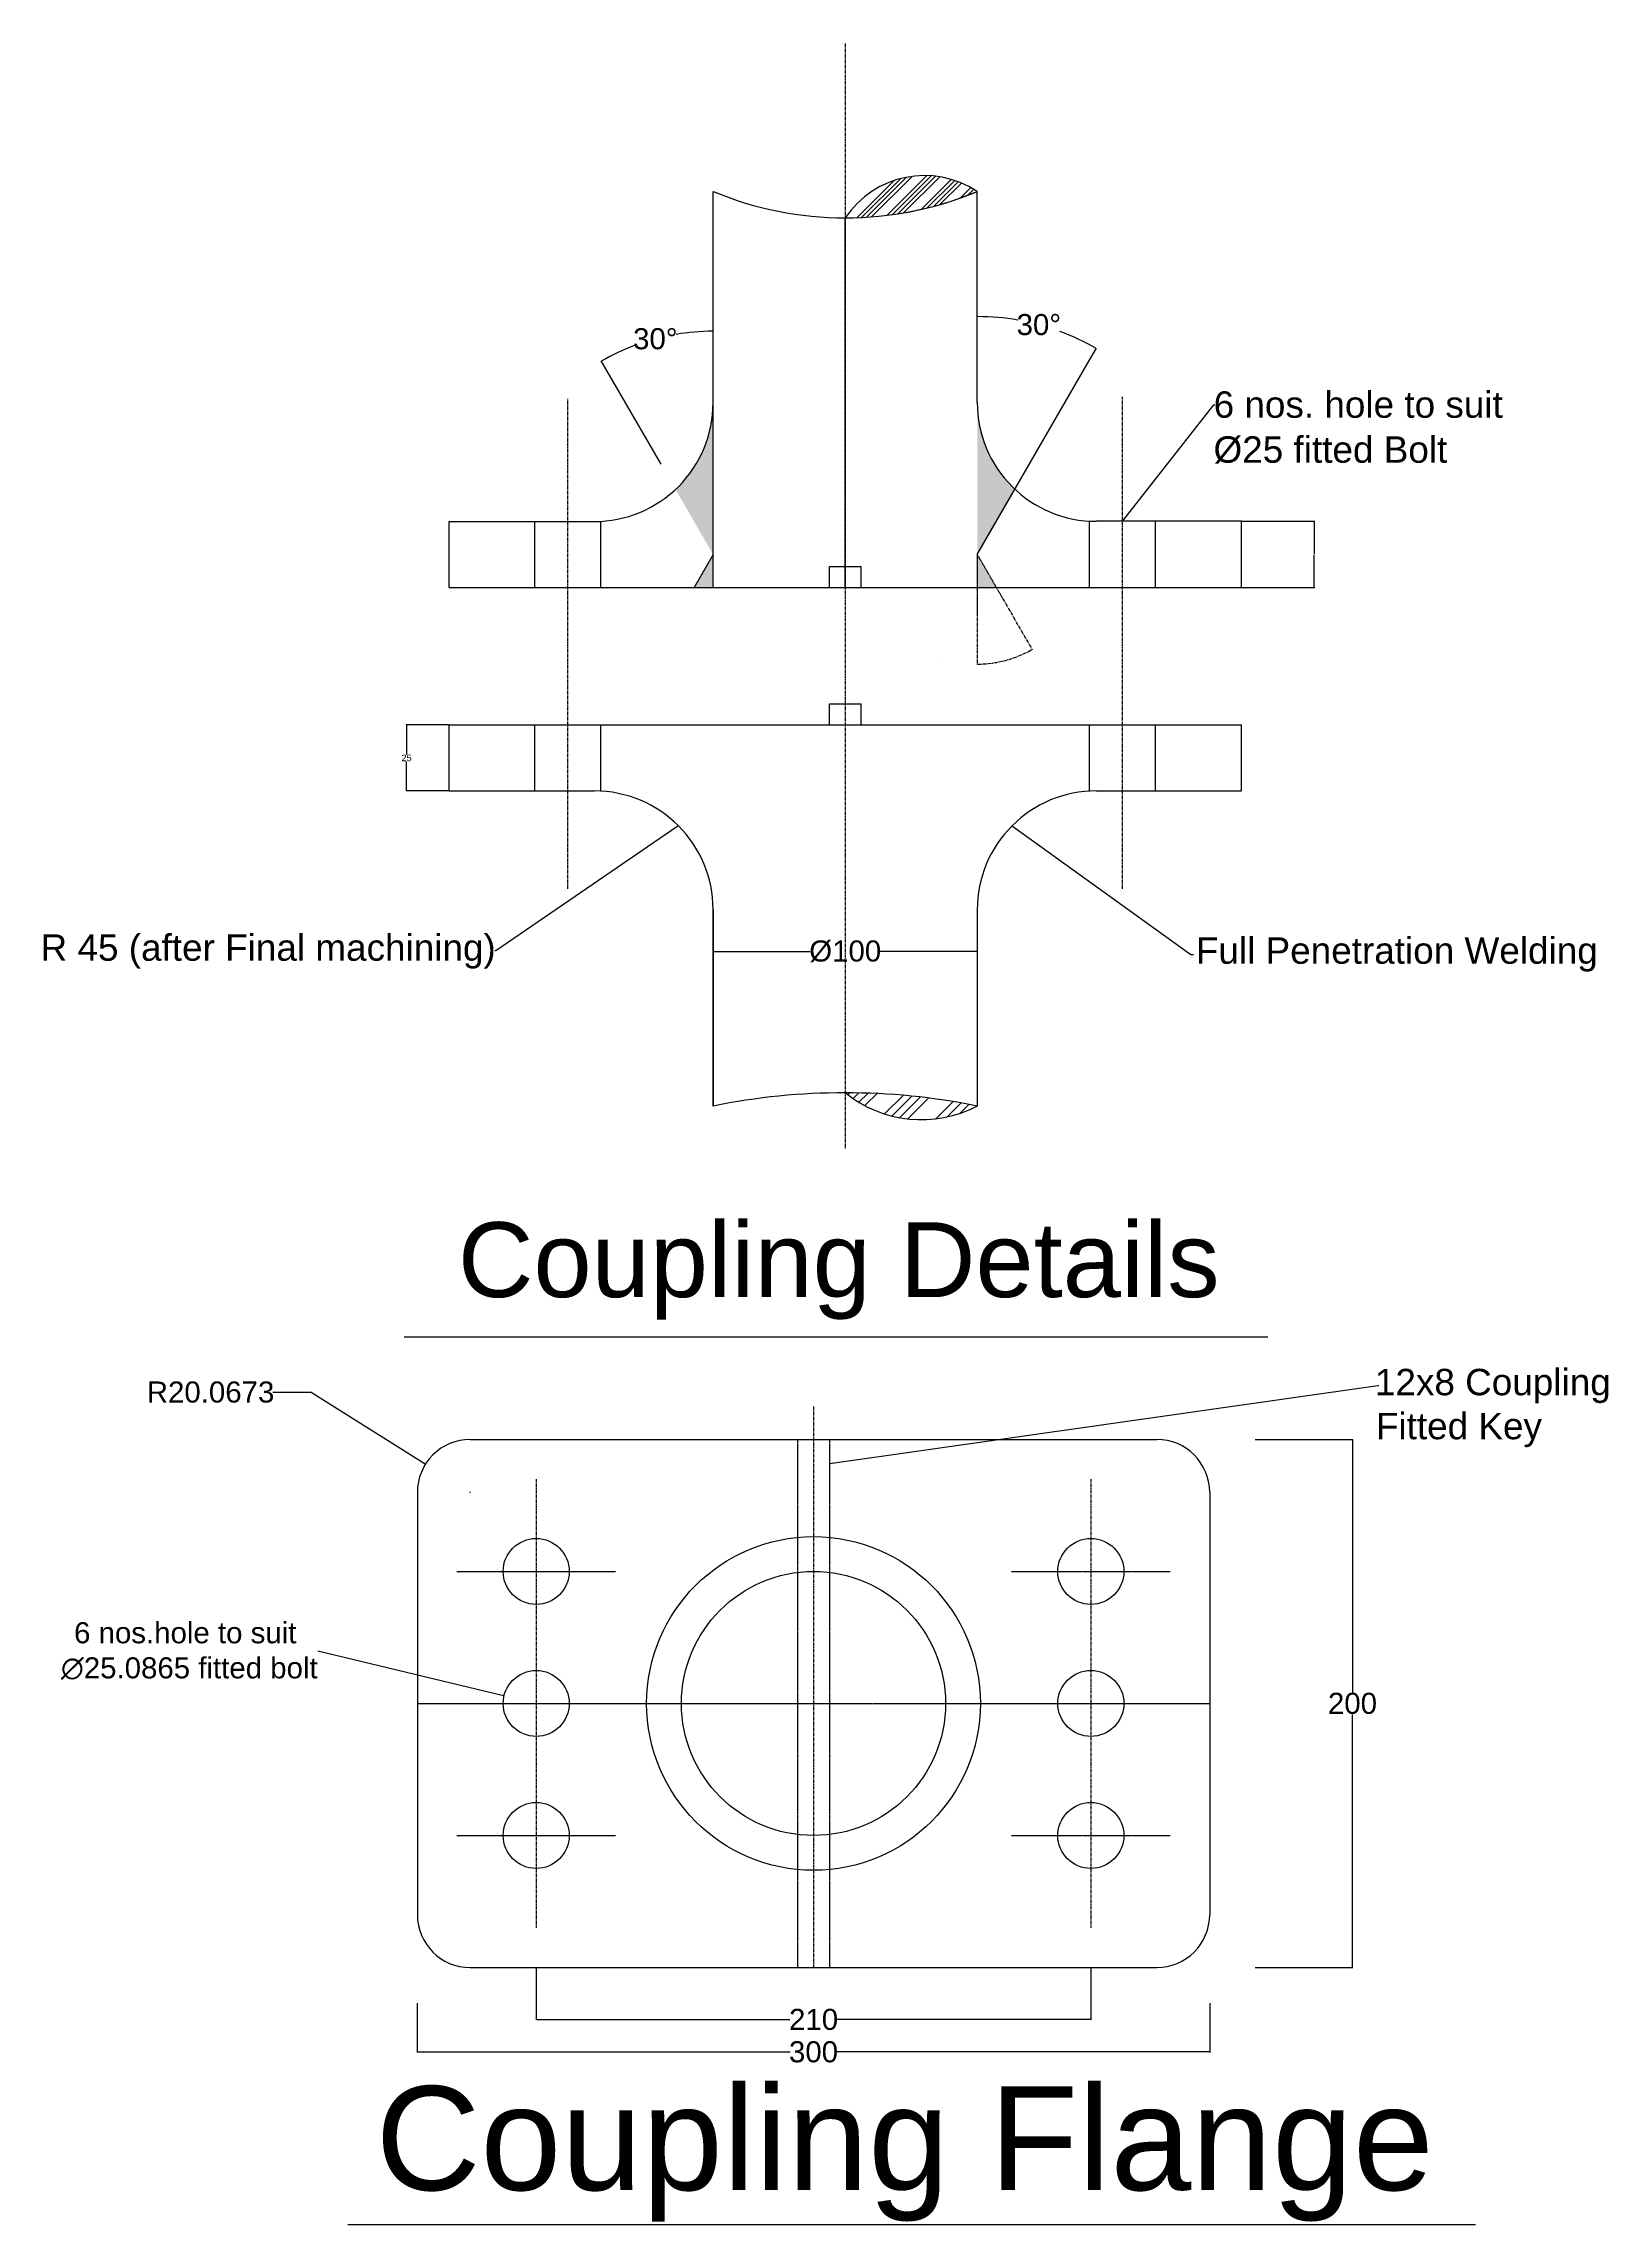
# Model space of a CAD drawing. Header units: millimetres. Extents: x 27 to 622, y 86 to 914.
import ezdxf

# ---------------------------------------------------------------- set-up
doc = ezdxf.new("R2010")
doc.units = ezdxf.units.MM
doc.header["$MEASUREMENT"] = 0
for name, pattern in [('CENTER', [2, 1.25, -0.25, 0.25, -0.25]), ('CENTER2', [1.125, 0.75, -0.125, 0.125, -0.125]), ('HIDDEN2', [0.1875, 0.125, -0.0625])]:
    doc.linetypes.add(name, pattern=pattern)
doc.styles.get("Standard").update_dxf_attribs({"font": 'arial.ttf'})
doc.dimstyles.get("Standard").update_dxf_attribs({"dimtxt": 0.18, "dimasz": 0.18, "dimexe": 0.18, "dimexo": 0.0625, "dimgap": 0.09, "dimtad": 0, "dimtih": 1, "dimtoh": 1, "dimdec": 4, "dimzin": 0, "dimdsep": 46, "dimtxsty": 'Standard', "dimcen": 0.09, "dimadec": 0, "dimazin": 0, "dimtfac": 1, "dimtdec": 4, "dimtofl": 0, "dimtmove": 0, "dimatfit": 3, "dimfxl": 1, "dimtolj": 1, "dimtzin": 0, "dimarcsym": 0})

# ---------------------------------------------------------------- blocks, each defined once
blk = doc.blocks.new('*D1')
at = {"color": 0, "linetype": 'CENTER', "lineweight": -2, "transparency": 16777216}
for p, q in [((381.87, 698.16), (381.87, 678.42)), ((391.58, 703.44), (402.79, 684.02))]:
    blk.add_line(p, q, dxfattribs=at)
blk.add_arc((381.87, 720.25), 41.65, 270.24761, 299.76231, dxfattribs=at)
at = {"color": 0, "linetype": 'CENTER', "transparency": 16777216}
for points in [[(402.53, 684.12), (402.56, 684.07), (402.7, 684.18)], [(382.05, 678.57), (382.05, 678.63), (381.87, 678.6)]]:
    blk.add_solid(points, dxfattribs=at)
at = {"layer": 'Defpoints', "color": 0, "linetype": 'CENTER', "transparency": 16777216}
for p in [(381.87, 720.25), (381.87, 720.25), (381.87, 698.22), (391.55, 703.5), (396.12, 681.11)]:
    blk.add_point(p, dxfattribs=at)
at = {"color": 0, "linetype": 'CENTER', "transparency": 16777216, "insert": (366.92, 681.37), "char_height": 0.18, "attachment_point": 5}
blk.add_mtext('\\A1;30°', dxfattribs=at)
blk = doc.blocks.new('*D2')
at = {"color": 0, "linetype": 'Continuous', "lineweight": -2, "transparency": 16777216}
blk.add_line((423.81, 792.86), (427.17, 798.67), dxfattribs=at)
for start, end in [(80.14747, 89.88589), (60.10419, 69.71486)]:
    blk.add_arc((381.87, 720.25), 90.38, start, end, dxfattribs=at)
at = {"color": 0, "linetype": 'Continuous', "transparency": 16777216}
for points in [[(382.05, 810.6), (382.05, 810.66), (381.87, 810.63)], [(426.93, 798.63), (426.9, 798.58), (427.08, 798.51)]]:
    blk.add_solid(points, dxfattribs=at)
at = {"layer": 'Defpoints', "color": 0, "linetype": 'Continuous', "transparency": 16777216}
for p in [(381.87, 888.73), (412.79, 805.17), (423.78, 792.81), (381.87, 720.25), (381.87, 720.25)]:
    blk.add_point(p, dxfattribs=at)
at = {"color": 0, "linetype": 'Continuous', "transparency": 16777216, "insert": (405.27, 807.55), "char_height": 0.18, "attachment_point": 5}
blk.add_mtext('\\A1;{\\H44.44444x;30°}', dxfattribs=at)
blk = doc.blocks.new('*D3')
at = {"layer": 'Defpoints', "color": 0, "linetype": 'Continuous', "transparency": 16777216}
for p in [(265.13, 813.18), (281.52, 777.93), (281.52, 720.25), (281.52, 720.25), (281.52, 720.25)]:
    blk.add_point(p, dxfattribs=at)
blk = doc.blocks.new('*D4')
at = {"color": 0, "lineweight": -2, "transparency": 16777216}
for p, q in [((487.46, 384.05), (524.62, 384.05)), ((524.44, 383.87), (524.44, 287.91)), ((524.44, 183.61), (524.44, 279.57)), ((487.46, 183.43), (524.62, 183.43))]:
    blk.add_line(p, q, dxfattribs=at)
at = {"color": 0, "transparency": 16777216}
for points in [[(524.41, 383.87), (524.47, 383.87), (524.44, 384.05)], [(524.41, 183.61), (524.47, 183.61), (524.44, 183.43)]]:
    blk.add_solid(points, dxfattribs=at)
at = {"layer": 'Defpoints', "color": 0, "transparency": 16777216}
for p in [(487.4, 384.05), (487.4, 183.43), (524.44, 183.43)]:
    blk.add_point(p, dxfattribs=at)
at = {"color": 0, "transparency": 16777216, "insert": (524.44, 283.74), "char_height": 0.18, "width": 16.2674, "attachment_point": 5}
blk.add_mtext('\\A1;{\\H44.44444x;200}', dxfattribs=at)
blk = doc.blocks.new('*D5')
at = {"color": 0, "lineweight": -2, "transparency": 16777216}
for p, q in [((169.13, 169.84), (169.13, 151.18)), ((470.18, 169.84), (470.18, 151.18)), ((169.31, 151.36), (310.74, 151.36)), ((470, 151.36), (328.57, 151.36))]:
    blk.add_line(p, q, dxfattribs=at)
at = {"color": 0, "transparency": 16777216}
for points in [[(169.31, 151.39), (169.31, 151.33), (169.13, 151.36)], [(470, 151.39), (470, 151.33), (470.18, 151.36)]]:
    blk.add_solid(points, dxfattribs=at)
at = {"layer": 'Defpoints', "color": 0, "transparency": 16777216}
for p in [(169.13, 169.9), (470.18, 169.9), (470.18, 151.36)]:
    blk.add_point(p, dxfattribs=at)
at = {"color": 0, "transparency": 16777216, "insert": (319.66, 151.36), "char_height": 0.18, "attachment_point": 5}
blk.add_mtext('\\A1;{\\H44.44444x;300}', dxfattribs=at)
blk = doc.blocks.new('*D6')
at = {"color": 0, "lineweight": -2, "transparency": 16777216}
for p, q in [((214.32, 183.37), (214.32, 163.49)), ((425.05, 183.37), (425.05, 163.49)), ((214.5, 163.67), (310.7, 163.67)), ((424.87, 163.67), (328.67, 163.67))]:
    blk.add_line(p, q, dxfattribs=at)
at = {"color": 0, "transparency": 16777216}
for points in [[(214.5, 163.7), (214.5, 163.64), (214.32, 163.67)], [(424.87, 163.7), (424.87, 163.64), (425.05, 163.67)]]:
    blk.add_solid(points, dxfattribs=at)
at = {"layer": 'Defpoints', "color": 0, "transparency": 16777216}
for p in [(214.32, 183.43), (425.05, 183.43), (425.05, 163.67)]:
    blk.add_point(p, dxfattribs=at)
at = {"color": 0, "transparency": 16777216, "insert": (319.69, 163.67), "char_height": 0.18, "width": 16.2674, "attachment_point": 5}
blk.add_mtext('\\A1;{\\H44.44444x;210}', dxfattribs=at)
blk = doc.blocks.new('*D7')
at = {"color": 0, "lineweight": -2, "transparency": 16777216}
for p, q in [((114.21, 402.01), (128.77, 402.01)), ((128.77, 402.01), (172.07, 374.77)), ((189.11, 363.99), (189.29, 363.99)), ((189.2, 363.9), (189.2, 364.08))]:
    blk.add_line(p, q, dxfattribs=at)
at = {"color": 0, "transparency": 16777216}
blk.add_solid([(172.08, 374.79), (172.05, 374.74), (172.22, 374.67)], dxfattribs=at)
at = {"layer": 'Defpoints', "color": 0, "transparency": 16777216}
for p in [(172.22, 374.67), (189.2, 363.99)]:
    blk.add_point(p, dxfattribs=at)
at = {"color": 0, "transparency": 16777216, "insert": (90.57, 402.01), "char_height": 0.18, "attachment_point": 5}
blk.add_mtext('\\A1;{\\H44.44444x;R20.0673}', dxfattribs=at)
blk = doc.blocks.new('*D8')
at = {"color": 0, "lineweight": -2, "transparency": 16777216}
for p, q in [((131.32, 303.68), (201.92, 286.71)), ((214.2, 283.74), (214.38, 283.74)), ((214.29, 283.65), (214.29, 283.83))]:
    blk.add_line(p, q, dxfattribs=at)
at = {"color": 0, "transparency": 16777216}
blk.add_solid([(201.93, 286.74), (201.91, 286.68), (202.09, 286.67)], dxfattribs=at)
at = {"layer": 'Defpoints', "color": 0, "transparency": 16777216}
for p in [(202.09, 286.67), (226.49, 280.81)]:
    blk.add_point(p, dxfattribs=at)
at = {"color": 0, "transparency": 16777216, "insert": (80.95, 303.68), "char_height": 0.18, "attachment_point": 5}
blk.add_mtext('\\A1;{\\H44.44444x;6 nos.hole to suit\\P ∅25.0865 fitted bolt}', dxfattribs=at)
blk = doc.blocks.new('*D9')
at = {"color": 0, "lineweight": -2, "transparency": 16777216}
for p, q in [((281.52, 786.52), (281.52, 805.24)), ((261.73, 754.51), (239, 793.84))]:
    blk.add_line(p, q, dxfattribs=at)
for start, end in [(90.1216, 99.52391), (110.64426, 119.90128)]:
    blk.add_arc((281.52, 720.25), 84.81, start, end, dxfattribs=at)
at = {"color": 0, "transparency": 16777216}
for points in [[(281.34, 805.09), (281.34, 805.03), (281.52, 805.06)], [(239.26, 793.75), (239.23, 793.8), (239.09, 793.68)]]:
    blk.add_solid(points, dxfattribs=at)
at = {"layer": 'Defpoints', "color": 0, "transparency": 16777216}
for p in [(266.78, 803.77), (281.52, 786.46), (261.76, 754.45), (281.52, 720.25), (281.52, 720.25)]:
    blk.add_point(p, dxfattribs=at)
at = {"color": 0, "transparency": 16777216, "insert": (259.56, 802.17), "char_height": 0.18, "attachment_point": 5}
blk.add_mtext('\\A1;{\\H44.44444x;30°}', dxfattribs=at)
blk = doc.blocks.new('*D10')
at = {"color": 0, "lineweight": -2, "transparency": 16777216}
for p, q in [((281.52, 585.22), (281.52, 569.29)), ((381.87, 585.22), (381.87, 569.29)), ((281.7, 569.47), (318.43, 569.47)), ((381.69, 569.47), (344.96, 569.47))]:
    blk.add_line(p, q, dxfattribs=at)
at = {"color": 0, "transparency": 16777216}
for points in [[(281.7, 569.5), (281.7, 569.44), (281.52, 569.47)], [(381.69, 569.5), (381.69, 569.44), (381.87, 569.47)]]:
    blk.add_solid(points, dxfattribs=at)
at = {"layer": 'Defpoints', "color": 0, "transparency": 16777216}
for p in [(281.52, 585.28), (381.87, 585.28), (381.87, 569.47)]:
    blk.add_point(p, dxfattribs=at)
at = {"color": 0, "transparency": 16777216, "insert": (331.7, 569.47), "char_height": 0.18, "attachment_point": 5}
blk.add_mtext('\\A1;{\\H44.44444x;%%C100}', dxfattribs=at)
blk = doc.blocks.new('*D11')
at = {"color": 0, "lineweight": -2, "transparency": 16777216}
for p, q in [((181.11, 655.5), (164.85, 655.5)), ((165.03, 655.32), (165.03, 644.33)), ((165.03, 630.6), (165.03, 641.59)), ((181.11, 630.42), (164.85, 630.42))]:
    blk.add_line(p, q, dxfattribs=at)
at = {"color": 0, "transparency": 16777216}
for points in [[(165, 655.32), (165.06, 655.32), (165.03, 655.5)], [(165, 630.6), (165.06, 630.6), (165.03, 630.42)]]:
    blk.add_solid(points, dxfattribs=at)
at = {"layer": 'Defpoints', "color": 0, "transparency": 16777216}
for p in [(181.18, 655.5), (165.03, 630.42), (181.18, 630.42)]:
    blk.add_point(p, dxfattribs=at)
at = {"color": 0, "transparency": 16777216, "insert": (165.03, 642.96), "char_height": 0.18, "attachment_point": 5}
blk.add_mtext('\\A1;{\\H13.88889x;25}', dxfattribs=at)
blk = doc.blocks.new('*D12')
at = {"color": 0, "lineweight": -2, "transparency": 16777216}
for p, q in [((482.28, 732.86), (510.07, 732.86)), ((509.89, 732.68), (509.89, 720.47)), ((509.89, 707.89), (509.89, 720.1)), ((482.28, 707.71), (510.07, 707.71))]:
    blk.add_line(p, q, dxfattribs=at)
at = {"color": 0, "transparency": 16777216}
for points in [[(509.86, 732.68), (509.92, 732.68), (509.89, 732.86)], [(509.86, 707.89), (509.92, 707.89), (509.89, 707.71)]]:
    blk.add_solid(points, dxfattribs=at)
at = {"layer": 'Defpoints', "color": 0, "transparency": 16777216}
for p in [(482.22, 732.86), (482.22, 707.71), (509.89, 707.71)]:
    blk.add_point(p, dxfattribs=at)
at = {"color": 0, "transparency": 16777216, "insert": (509.89, 720.28), "char_height": 0.18, "attachment_point": 5}
blk.add_mtext('\\A1;25.1467', dxfattribs=at)

msp = doc.modelspace()

# ---------------------------------------------------------------- hatches: boundary and pattern name
at = {"linetype": 'Continuous'}
h = msp.add_hatch(dxfattribs=at)
h.set_pattern_fill('ANSI34', color=256, scale=12.041773)
h.set_pattern_definition([(44.98855, (-9596.0295, -2451.667), (-5.32176, 5.319633), []), (44.98855, (-9594.2556, -2451.667), (-5.32176, 5.319633), []), (44.98855, (-9592.482, -2451.667), (-5.32176, 5.319633), []), (44.98855, (-9590.708, -2451.667), (-5.32176, 5.319633), [])])
edge = h.paths.add_edge_path()
edge.add_ellipse((331.69769, 978.54144), major_axis=(130.45248, 0), ratio=0.9996004, start_angle=270, end_angle=292.61986495)
edge.add_ellipse((361.83282, 827.92601), major_axis=(36.2919, 0), ratio=0.9996004, start_angle=56.48472691, end_angle=146.13513803)
h = msp.add_hatch(color=256, dxfattribs=at)
h.dxf.hatch_style = 1
edge = h.paths.add_edge_path()
edge.add_line((281.52366, 720.24842), (281.52366, 777.9255))
edge.add_ellipse((236.36703, 777.9255), major_axis=(45.15663, 0), ratio=0.9996004, start_angle=313.1285448, end_angle=360, ccw=False)
edge.add_line((267.2378, 744.98238), (281.52366, 720.24842))
h.paths.add_polyline_path([(281.52366, 707.70993), (281.52366, 720.24842), (274.28166, 707.70993)])
edge = h.paths.add_edge_path()
edge.add_line((381.87173, 720.24842), (396.18373, 745.02764))
edge.add_ellipse((427.02836, 777.99522), major_axis=(-45.15663, 0), ratio=0.9996004, start_angle=360, end_angle=406.91688232, ccw=False)
edge.add_line((381.87173, 777.99522), (381.87173, 720.24842))
h.paths.add_polyline_path([(381.87173, 707.70993), (389.11373, 707.70993), (381.87173, 720.24842)])
h = msp.add_hatch(dxfattribs=at)
h.set_pattern_fill('ANSI34', color=256, scale=24.083545)
h.set_pattern_definition([(44.98855, (-9596.03, -2451.667), (-10.64352, 10.639266), []), (44.98855, (-9592.482, -2451.667), (-10.64352, 10.639266), []), (44.98855, (-9588.934, -2451.667), (-10.64352, 10.639266), []), (44.98855, (-9585.386, -2451.667), (-10.64352, 10.639266), [])])
edge = h.paths.add_edge_path()
edge.add_ellipse((331.69769, 262.46416), major_axis=(253.37887, 0), ratio=0.9996004, start_angle=78.57881372, end_angle=89.97975145)
edge.add_ellipse((360.65854, 551.44113), major_axis=(45.92403, 0), ratio=0.9996004, start_angle=231.04755077, end_angle=297.5110144)

# ---------------------------------------------------------------- linework, layer by layer
at = {"linetype": 'CENTER'}
for p, q in [((331.69769, 914.34282), (331.69769, 494.39533)), ((226.36189, 593.24349), (226.36189, 779.37897)), ((437.06316, 593.24349), (437.06316, 780.10681)), ((319.65593, 396.61472), (319.65593, 183.43177)), ((214.32013, 369.00151), (214.32013, 198.47797)), ((425.0214, 369.00151), (425.0214, 198.47797))]:
    msp.add_line(p, q, dxfattribs=at)
at = {"linetype": 'Continuous'}
for p, q in [((281.52366, 777.9255), (281.52366, 858.17188)), ((281.52366, 707.70993), (281.52366, 858.17188)), ((381.87173, 777.99522), (381.87173, 858.17188)), ((381.87173, 720.24842), (423.77959, 792.80596)), ((281.52366, 720.24842), (281.52366, 777.9255)), ((181.1756, 707.70993), (181.1756, 732.78692)), ((181.1756, 732.78692), (236.36703, 732.78692)), ((213.78872, 707.70993), (213.78872, 732.78692)), ((238.87573, 707.70993), (238.87573, 732.85663)), ((424.51966, 707.70993), (424.51966, 732.92634)), ((482.21979, 732.85663), (427.02836, 732.85663)), ((449.60667, 707.70993), (449.60667, 732.85663)), ((482.21979, 707.70993), (482.21979, 732.85663)), ((281.52366, 720.24842), (274.28166, 707.70993)), ((325.67681, 707.70993), (325.67681, 715.73456)), ((325.67681, 715.73456), (337.71858, 715.73456)), ((337.71858, 707.70993), (337.71858, 715.73456)), ((181.1756, 707.70993), (482.21979, 707.70993)), ((325.67681, 663.52395), (337.71858, 663.52395)), ((325.67681, 655.49932), (325.67681, 663.52395)), ((337.71858, 655.49932), (337.71858, 663.52395)), ((181.1756, 630.42232), (181.1756, 655.49932)), ((181.1756, 655.49932), (482.21979, 655.49932)), ((213.78872, 630.42232), (213.78872, 655.49932)), ((238.87573, 630.35261), (238.87573, 655.49932)), ((424.51966, 630.35261), (424.51966, 655.49932)), ((449.60667, 630.42232), (449.60667, 655.49932)), ((482.21979, 630.42232), (482.21979, 655.49932)), ((181.1756, 630.42232), (236.36703, 630.42232)), ((427.02836, 630.42232), (482.21979, 630.42232)), ((281.52366, 585.28374), (281.52366, 510.72637)), ((281.52366, 510.72637), (281.52366, 585.28374)), ((381.87173, 585.28374), (381.87173, 510.72637)), ((189.20344, 384.04771), (450.10841, 384.04771)), ((169.13383, 363.98611), (169.13383, 203.49337)), ((470.17803, 363.98611), (470.17803, 203.49337)), ((189.20344, 183.43177), (450.10841, 183.43177))]:
    msp.add_line(p, q, dxfattribs=at)
at = {"linetype": 'CENTER2'}
for p, q in [((331.69769, 707.70993), (331.69769, 848.14108)), ((184.18604, 333.89372), (244.45421, 333.89372)), ((394.91698, 333.89372), (455.18515, 333.89372)), ((169.13383, 283.73974), (470.17803, 283.73974)), ((184.18604, 283.73974), (244.45421, 283.73974)), ((394.91698, 283.73974), (455.18515, 283.73974)), ((184.18604, 233.58576), (244.45421, 233.58576)), ((394.91698, 233.58576), (455.18515, 233.58576))]:
    msp.add_line(p, q, dxfattribs=at)
at = {"linetype": 'ByBlock', "lineweight": -2}
for p, q in [((437.17465, 732.99869), (471.75184, 777.05553)), ((471.75184, 777.05553), (472.11309, 777.05553)), ((268.14864, 617.09941), (198.90296, 569.62395)), ((395.24441, 617.09608), (463.06799, 568.31224)), ((198.90296, 569.62395), (198.54171, 569.62395)), ((463.06799, 568.31224), (464.07147, 568.31224)), ((325.85564, 374.93533), (534.02379, 404.54812)), ((534.02379, 404.54812), (534.38505, 404.54812))]:
    msp.add_line(p, q, dxfattribs=at)
at = {"linetype": 'HIDDEN2'}
for p, q in [((381.87173, 720.24842), (391.54734, 703.49646)), ((381.87173, 720.24842), (381.87173, 698.22454)), ((313.63504, 384.04771), (313.63504, 183.43177)), ((325.67681, 384.04771), (325.67681, 183.43177))]:
    msp.add_line(p, q, dxfattribs=at)
for p, q in [((164.14794, 423.05742), (492.28161, 423.05742)), ((142.73419, 85.84048), (571.23191, 85.84048))]:
    msp.add_line(p, q)
at = {"linetype": 'Continuous'}
for centre, major_axis, start_param, end_param in [((361.83282, 827.92601), (36.2919, 0), 0.985844462, 2.550539312), ((331.69769, 978.54144), (-130.45248, 0), 1.176005207, 1.965587446), ((331.69769, 978.54144), (130.45248, 0), -1.416336728, -1.176005207), ((236.36703, 777.9255), (45.15663, 0), 4.71238898, 6.283185307), ((427.02836, 777.99522), (-45.15663, 0), 0, 1.570796327), ((236.36703, 585.28374), (-45.15663, 0), 3.141592654, 4.71238898), ((427.02836, 585.28374), (45.15663, 0), 1.570796327, 3.141592654), ((331.69769, 262.46416), (253.37887, 0), 1.371459022, 1.770133632), ((360.65854, 551.44113), (45.92403, 0), 4.030030634, 5.192546762), ((189.20344, 363.98611), (20.06961, 0), 1.570796327, 3.141592654), ((450.10841, 363.98611), (-20.06961, 0), 3.141592654, 4.71238898), ((319.65593, 283.73974), (-63.4001, 0), 3.141592654, 9.424777961), ((319.65593, 283.73974), (-50.17403, 0), 3.141592654, 9.424777961), ((425.0214, 233.58576), (-12.54351, 0), 3.141592654, 9.424777961), ((189.20344, 203.49337), (20.06961, 0), 3.141592654, 4.71238898), ((450.10841, 203.49337), (-20.06961, 0), 1.570796327, 3.141592654)]:
    msp.add_ellipse(centre, major_axis=major_axis, ratio=0.9996004, start_param=start_param, end_param=end_param, dxfattribs=at)
for centre in [(214.29046, 333.89372), (425.0214, 333.89372), (214.29046, 283.73974), (425.0214, 283.73974), (214.29046, 233.58576)]:
    msp.add_ellipse(centre, major_axis=(12.54351, 0), ratio=0.9996004, dxfattribs=at)
for points in [[(437.19834, 732.98011), (437.06316, 732.85663), (437.15097, 733.01726)], [(325.85988, 374.90554), (325.67681, 374.9099), (325.85139, 374.96513)]]:
    msp.add_solid(points)
at = {"linetype": 'HIDDEN2'}
for points in [[(268.13161, 617.12423), (268.29759, 617.20154), (268.16566, 617.0746)], [(395.22683, 617.07166), (395.0978, 617.20154), (395.262, 617.12051)]]:
    msp.add_solid(points, dxfattribs=at)

# ---------------------------------------------------------------- texts
at = {"width": 1.0004}
for s, height, p in [('6 nos. hole to suit', 10.0307966, (471.67633, 772.20092)), ('Ø25 fitted Bolt', 10.0307966, (471.63526, 755.11344)), ('R 45 (after Final machining)', 10.0307966, (25.99099, 565.91201)), ('Full Penetration Welding', 10.0307966, (464.92846, 564.77135)), ('Coupling Details', 28.4414022, (184.55835, 438.12483)), ('12x8 Coupling', 10.0307966, (532.94892, 400.83618)), ('Fitted Key', 10.030797, (533.3254, 384.11818)), ('Coupling Flange', 39.5048892, (153.26722, 98.84314))]:
    msp.add_text(s, height=height, dxfattribs=at).set_placement(p)

# ---------------------------------------------------------------- dimensions: what is measured, and where the dimension line sits
at = {"linetype": 'Continuous'}
dim = msp.add_angular_dim_2l(base=(412.79343, 805.17461), line1=((381.87173, 720.24842), (381.87173, 888.72752)), line2=((381.87173, 720.24842), (423.77959, 792.80596)), text='{\\H44.44444x;<>}', dimstyle='Standard', dxfattribs=at)
dim.commit()
dim.dimension.update_dxf_attribs({"geometry": '*D2', "text_midpoint": (405.27144, 807.54712)})
dim = msp.add_angular_dim_2l(base=(265.13111, 813.17805), line1=((281.52366, 720.24842), (281.52366, 777.9255)), line2=((281.52366, 720.24842), (281.52366, 720.24842)), dimstyle='Standard', dxfattribs=at)
dim.commit()
dim.dimension.update_dxf_attribs({"geometry": '*D3', "text_midpoint": (265.13111, 813.17805)})
dim = msp.add_angular_dim_2l(base=(266.78496, 803.77075), line1=((281.52366, 720.24842), (281.52366, 786.45746)), line2=((281.52366, 720.24842), (261.75751, 754.45285)), text='{\\H44.44444x;<>}', dimstyle='Standard')
dim.commit()
dim.dimension.update_dxf_attribs({"geometry": '*D9', "text_midpoint": (259.55614, 802.1669)})
dim = msp.add_linear_dim(base=(509.88828, 707.70993), p1=(482.21979, 732.85663), p2=(482.21979, 707.70993), angle=90, dimstyle='Standard')
dim.commit()
dim.dimension.update_dxf_attribs({"geometry": '*D12', "text_midpoint": (509.88828, 720.28328)})
at = {"linetype": 'CENTER'}
dim = msp.add_angular_dim_2l(base=(396.1219, 681.11046), line1=((381.87173, 720.24842), (391.54734, 703.49646)), line2=((381.87173, 720.24842), (381.87173, 698.22454)), dimstyle='Standard', dxfattribs=at)
dim.commit()
dim.dimension.update_dxf_attribs({"geometry": '*D1', "text_midpoint": (366.92206, 681.37227), "dimtype": 162})
for base, p1, p2, text, picture, middle in [((165.03108, 630.42232), (181.1756, 655.49932), (181.1756, 630.42232), '{\\H13.88889x;25}', '*D11', (165.03108, 642.96082)), ((524.44055, 183.43177), (487.39615, 384.04771), (487.39615, 183.43177), '{\\H44.44444x;200}', '*D4', (524.44055, 283.73974))]:
    dim = msp.add_linear_dim(base=base, p1=p1, p2=p2, angle=90, text=text, dimstyle='Standard')
    dim.commit()
    dim.dimension.update_dxf_attribs({"geometry": picture, "text_midpoint": middle})
for base, p1, p2, text, picture, middle in [((381.87173, 569.4698), (281.52366, 585.28374), (381.87173, 585.28374), '{\\H44.44444x;%%C100}', '*D10', (331.69769, 569.4698)), ((425.05106, 163.67199), (214.32013, 183.43177), (425.05106, 183.43177), '{\\H44.44444x;210}', '*D6', (319.6856, 163.67199))]:
    dim = msp.add_linear_dim(base=base, p1=p1, p2=p2, text=text, dimstyle='Standard')
    dim.commit()
    dim.dimension.update_dxf_attribs({"geometry": picture, "text_midpoint": middle})
dim = msp.add_radius_dim(center=(189.20344, 363.98611), mpoint=(172.21876, 374.67342), text='{\\H44.44444x;<>}', dimstyle='Standard')
dim.commit()
dim.dimension.update_dxf_attribs({"geometry": '*D7', "text_midpoint": (90.57415, 402.01329), "dimtype": 164})
dim = msp.add_diameter_dim_2p(p1=(226.48645, 280.8088), p2=(202.09446, 286.67068), text='{\\H44.44444x;6 nos.hole to suit\\P <> fitted bolt}', dimstyle='Standard')
dim.commit()
dim.dimension.update_dxf_attribs({"geometry": '*D8', "text_midpoint": (131.32254, 303.67861), "dimtype": 163})
dim = msp.add_linear_dim(base=(470.17803, 151.35959), p1=(169.13383, 169.90338), p2=(470.17803, 169.90338), text='{\\H44.44444x;300}', dimstyle='Standard')
dim.commit()
dim.dimension.update_dxf_attribs({"geometry": '*D5', "text_midpoint": (319.65593, 151.35959), "dimtype": 160})

doc.saveas('drawing.dxf')
